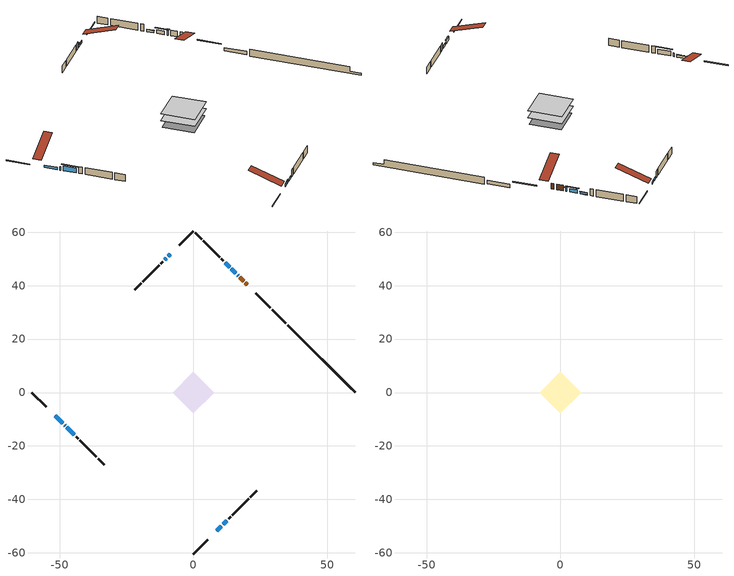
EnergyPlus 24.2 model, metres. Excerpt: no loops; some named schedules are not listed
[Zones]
conditioned space
 floor adiabatic (Floor2 construction): -1.72,0 0,1.72 1.72,0 0,-1.72 z1.07
 floor adiabatic (AdiabaticFloorConstruction): -7.7,0 0,7.7 7.7,0 0,-7.7 z1.07
 floor foundation (Slab1 construction): -7.31,0 0,7.31 7.31,0 0,-7.31 z-1.37
 floor foundation (Slab2 construction): -1.72,0 0,1.72 1.72,0 0,-1.72 z-1.04
 wall outside (RimJoist1 construction): 0,-60.47 5.41,-55.05 / -60.47,0 -55.05,-5.41 / 0,60.47 -5.41,55.05 / 28.76,31.7 23.35,37.12 z1.07:1.37
 wall outside (AdiabaticWallConstruction 1): 20.06,40.41 19.43,41.04 / 18.77,41.7 17.32,43.14 z1.07:3.1
 wall outside (AdiabaticWallConstruction): 16.67,43.8 16.52,43.94 z1.07:2.6; 15.87,44.6 14.14,46.33 / -48.23,-12.24 -48.1,-12.37 z1.07:2.29; -51.76,-8.7 -48.89,-11.58 / -8.7,51.76 -9.5,50.97 / 13.49,46.98 11.83,48.63 / 11.09,-49.38 12.45,-48.01 z1.07:1.83; -47.44,-13.03 -44.56,-15.9 z1.07:2.75; 8.7,-51.76 10.43,-50.04 z1.07:2.19; -10.15,50.31 -10.76,49.7 z1.07:1.93
 wall outside (Wall1 construction): 13.11,-47.36 13.86,-46.6 / -43.91,-16.56 -43.15,-17.31 / -11.42,49.05 -12.17,48.29 / 11.18,49.29 10.42,50.04 z1.07:3.51
 wall outside (Wall2 construction): 14.52,-45.95 20.62,-39.85 / -42.5,-17.97 -36.4,-24.07 / -12.83,47.64 -18.93,41.53 / 9.77,50.7 3.67,56.8 z1.07:3.51
 wall outside (Wall3 construction): 21.28,-39.19 23.63,-36.84 / -35.74,-24.73 -33.39,-27.08 / -19.59,40.88 -21.94,38.53 / 3.01,57.46 0.66,59.81 z1.07:3.51
 wall foundation (FoundationWall1 construction): 35.25,25.22,-1.37 35.25,25.22,1.07 57.95,2.52,1.07 57.95,2.52,-0.54 60.47,0,-0.54 60.47,0,-1.37
 wall foundation (FoundationWall2 construction): 34.59,25.87 29.42,31.05 z-1.04:0.15
 window (WindowConstruction 5): 16.67,43.8 16.52,43.94 z1.07:2.59
 window (WindowConstruction 4): 15.87,44.6 14.14,46.32 z1.07:2.29
 window (WindowConstruction 7): -51.76,-8.71 -48.89,-11.58 z1.07:1.83
 window (WindowConstruction 8): -8.71,51.76 -9.5,50.97 z1.07:1.83
 window (WindowConstruction 9): 13.49,46.98 11.84,48.63 z1.07:1.83
 window (WindowConstruction 6): -48.23,-12.24 -48.1,-12.37 z1.07:2.29
 window (WindowConstruction): -47.44,-13.03 -44.56,-15.9 z1.07:2.75
 window (WindowConstruction 1): 8.71,-51.76 10.43,-50.04 z1.07:2.19
 window (WindowConstruction 2): 11.09,-49.38 12.45,-48.02 z1.07:1.83
 window (WindowConstruction 3): -10.15,50.31 -10.76,49.7 z1.07:1.93
 door (Door): 20.06,40.41 19.43,41.04 z1.07:3.1
 door (Door 1): 18.77,41.7 17.32,43.14 z1.07:3.1
 ceiling adiabatic (AdiabaticFloorConstruction): 0,-7.7 7.7,0 0,7.7 -7.7,0 z1.07
attic - vented
 floor to conditioned space (Floor1 construction Reversed): -7.7,0 0,7.7 7.7,0 0,-7.7 z3.51
 roof outside (Roof1 construction): 8.05,-52.42,3.51 0.55,-44.92,7.04 -1.43,-46.89,7.04 6.07,-54.4,3.51; -52.42,-8.05,3.51 -44.92,-0.55,7.04 -46.89,1.43,7.04 -54.4,-6.07,3.51; -8.05,52.42,3.51 -0.55,44.92,7.04 1.43,46.89,7.04 -6.07,54.4,3.51; 20.72,39.75,3.51 13.21,32.25,7.04 15.19,30.27,7.04 22.69,37.77,3.51
shading: 16.31,44.15 16.88,43.59 17.31,44.02 16.74,44.59 z2.89; 13.71,46.76 16.3,44.17 16.51,44.38 13.92,46.97 z2.9; -48.84,-11.62 -51.8,-8.66 -51.89,-8.75 -48.93,-11.71 z1.89; -9.54,50.93 -8.66,51.8 -8.75,51.89 -9.62,51.01 z1.89; 11.79,48.67 13.53,46.94 13.61,47.02 11.88,48.76 z1.89; -44.13,-16.33 -47.87,-12.6 -48.08,-12.81 -44.34,-16.55 z3.36; 10.47,-49.99 8.66,-51.8 8.87,-52.02 10.68,-50.21 z2.25; 12.5,-47.97 11.04,-49.42 11.13,-49.51 12.58,-48.06 z1.89; -10.83,49.64 -10.09,50.38 -10.3,50.59 -11.04,49.85 z2.02
[Building]
Building 1: Terrain=Suburbs
[Site:Location]
Sault Ste Marie AP_ON: Latitude {deg}=46.49; Longitude {deg}=-84.51; Time Zone {hr}=-5; Elevation {m}=192; Keep Site Location Information=Yes
[Site:GroundTemperature:Shallow]
0.840846, -1.16074, -1.32103, -0.371179, 3.44196, 7.23733, 10.5277, 12.6121, 12.7892, 11.0939, 7.8874, 4.20846
[Site:WaterMainsTemperature]
Calculation Method=Schedule; Temperature Schedule=mains temperature schedule
[Material] Roughness=Rough; Thermal Absorptance=0.9
Name | Thickness {m} | Conductivity {W/m-K} | Density {kg/m3} | Specific Heat {J/kg-K} | Solar Absorptance | Visible Absorptance
asphalt or fiberglass shingles | 0.00635 | 0.162714 | 1121.4 | 1465.45 | 0.95 | 0.95
ceiling loosefill ins | 0.169333 | 0.0480833 | 16.02 | 1046.75 | 0.7 | 0.7
ceiling stud and cavity | 0.1397 | 0.167025 | 65.682 | 1177.47 | 0.7 | 0.7
concrete 4.0 in. | 0.1016 | 1.803125 | 2242.8 | 837.4 | 0.7 | 0.7
concrete 8.0 in. | 0.2032 | 1.803125 | 2242.8 | 837.4 | 0.7 | 0.7
door material | 0.04445 | 0.053851 | 512.64 | 1214.23 | 0.7 | 0.7
exterior vertical ins | 0.0442575 | 0.029427 | 32.04 | 1214.23 | 0.7 | 0.7
exterior vertical ins 1 | 0.00108814 | 0.029427 | 32.04 | 1214.23 | 0.7 | 0.7
floor covering | 0.0127 | 9.015625 | 54.468 | 1339.84 | 0.6 | 0.6
floor covering 1 | 0.0127 | 0.0433444 | 54.468 | 1339.84 | 0.6 | 0.6
floor rigid ins; wall rigid ins | 0.512978 | 0.029427 | 32.04 | 1214.23 | 0.7 | 0.7
floor stud and cavity | 0.0889 | 1.4343 | 50.32683 | 1063.81 | 0.7 | 0.7
floor stud and cavity 1 | 0.1397 | 1.75129 | 37.0049 | 1207.88 | 0.7 | 0.7
furniture material conditioned space 1 | 0.1524 | 0.115458 | 640.8 | 1214.23 | 0.6 | 0.6
gypsum board | 0.0127 | 0.160291 | 801 | 837.4 | 0.6 | 0.6
gypsum board 1 | 0.0127 | 0.160291 | 801 | 837.4 | 0.7 | 0.7
osb sheathing 0.5 in. | 0.0127 | 0.115458 | 512.64 | 1214.23 | 0.7 | 0.7
osb sheathing 0.75 in. | 0.01905 | 0.115458 | 512.64 | 1214.23 | 0.7 | 0.7
osb sheathing 2.0 in. | 0.0508 | 0.115458 | 512.64 | 1214.23 | 0.7 | 0.7
rim joist rigid ins | 0.051816 | 0.029427 | 32.04 | 1214.23 | 0.7 | 0.7
rim joist stud and cavity | 0.0508 | 0.256263 | 125.044 | 1163.47 | 0.6 | 0.6
wall stud and cavity | 0.1397 | 0.104807 | 139.0536 | 1170.24 | 0.7 | 0.7
wall stud and cavity 1 | 0.1397 | 0.0809575 | 139.0536 | 1170.24 | 0.7 | 0.7
wall stud and cavity 2 | 0.1397 | 0.0885345 | 139.0536 | 1170.24 | 0.7 | 0.7
wall stud and cavity 3 | 0.0889 | 0.380278 | 52.3479 | 1209.89 | 0.7 | 0.7
wall stud and cavity 4 | 0.0889 | 0.391764 | 83.0341 | 1211.67 | 0.7 | 0.7
wood siding | 0.0254 | 0.102417 | 544.68 | 1172.36 | 0.84 | 0.84
wood siding 1; wood siding 2; wood siding 3 | 0.0254 | 0.102417 | 544.68 | 1172.36 | 0.7 | 0.7
[WindowMaterial:SimpleGlazingSystem]
Name | U-Factor {W/m2-K} | Solar Heat Gain Coefficient
WindowMaterial | 2.13095 | 0.61
WindowMaterial 1 | 3.09792 | 0.56
WindowMaterial 2 | 3.117222 | 0.5
WindowMaterial 3 | 3.12404 | 0.49
WindowMaterial 4 | 2.597685 | 0.53
WindowMaterial 5 | 3.41645 | 0.45
WindowMaterial 6 | 3.4068 | 0.44
WindowMaterial 7 | 2.35126 | 0.53
WindowMaterial 8 | 3.10927 | 0.51
WindowMaterial 9 | 3.10643 | 0.52
[Construction]
AdiabaticFloorConstruction: floor stud and cavity 1, floor rigid ins, osb sheathing 0.75 in., floor covering 1
AdiabaticWallConstruction: wood siding 2, wall rigid ins, wall stud and cavity 3, gypsum board
AdiabaticWallConstruction 1: wood siding 3, wall rigid ins, wall stud and cavity 3, gypsum board
Door; Door 1: door material
Floor1 construction Reversed: gypsum board, ceiling stud and cavity, ceiling loosefill ins
Floor2 construction: floor stud and cavity, floor covering
FoundationWall1 construction: concrete 8.0 in., gypsum board 1
FoundationWall2 construction: concrete 8.0 in.
furniture construction conditioned space 1: furniture material conditioned space 1
PartitionWallConstruction: gypsum board, wall stud and cavity 4, gypsum board
RimJoist1 construction: wood siding 1, rim joist rigid ins, osb sheathing 2.0 in., rim joist stud and cavity
Roof1 construction: asphalt or fiberglass shingles
Slab1 construction; Slab2 construction: concrete 4.0 in.
Wall1 construction: wood siding, osb sheathing 0.5 in., wall stud and cavity, gypsum board
Wall2 construction: wood siding, osb sheathing 0.5 in., wall stud and cavity 1, gypsum board
Wall3 construction: wood siding, osb sheathing 0.5 in., wall stud and cavity 2, gypsum board
WindowConstruction: WindowMaterial
WindowConstruction 1: WindowMaterial 1
WindowConstruction 2: WindowMaterial 2
WindowConstruction 3: WindowMaterial 3
WindowConstruction 4: WindowMaterial 4
WindowConstruction 5: WindowMaterial 5
WindowConstruction 6: WindowMaterial 6
WindowConstruction 7: WindowMaterial 7
WindowConstruction 8: WindowMaterial 8
WindowConstruction 9: WindowMaterial 9
[Zone] Multiplier=1; Part of Total Floor Area=Yes
Name | Volume {m3}
attic - vented | 68.1076
conditioned space | 585.8
[Space]
Name | Zone | Volume {m3}
attic - vented 1 | attic - vented | 68.1076
conditioned space 1 | conditioned space | 585.8
[ZoneInfiltration:EffectiveLeakageArea]
infil attic - vented 1: Zone or Space=attic - vented 1; Schedule=Always On Discrete; Effective Air Leakage Area {cm2}=4667.8; Stack Coefficient=0.000245911; Wind Coefficient=1.05952e-05
[ZoneMixing]
whole house fan mix: Zone or Space=attic - vented; Schedule=Always On Continuous; Design Flow Rate Calculation Method=Flow/Zone; Design Flow Rate {m3/s}=0; Source Zone or Space=conditioned space
[SurfaceProperty:ExposedFoundationPerimeter] Exposed Perimeter Calculation Method=TotalExposedPerimeter
Name | Total Exposed Perimeter {m}
Slab1 | 35.662
Slab2 | 7.31499
[InternalMass] Zone or ZoneList=conditioned space; Space or SpaceList=conditioned space 1
Name | Construction | Surface Area {m2}
furniture mass conditioned space 1 | furniture construction conditioned space 1 | 94.9319
partition wall mass | PartitionWallConstruction | 231.381
[Lights]
interior lighting: Zone or ZoneList or Space or SpaceList=conditioned space 1; Schedule=interior lighting schedule; Design Level Calculation Method=LightingLevel; Lighting Level {W}=343.2; Return Air Fraction=0; Fraction Radiant=0.6; Fraction Visible=0.2; Fraction Replaceable=1
[People]
occupants: Zone or ZoneList or Space or SpaceList=conditioned space 1; Number of People Schedule=occupants schedule; Number of People Calculation Method=People; Number of People=3; Fraction Radiant=0.314171; Sensible Heat Fraction=0.56303; Activity Level Schedule=occupants activity schedule; Carbon Dioxide Generation Rate {m3/s-W}=0; Enable ASHRAE 55 Comfort Warnings=No; Mean Radiant Temperature Calculation Type=EnclosureAveraged
[ElectricEquipment] Zone or ZoneList or Space or SpaceList=conditioned space 1; Design Level Calculation Method=EquipmentLevel
Name | Schedule | Design Level {W} | Fraction Latent | Fraction Radiant | Fraction Lost
clothes dryer | clothes dryer schedule | 140.772 | 0.015 | 0.081 | 0.85
clothes washer | clothes washer schedule | 32.1985 | 0.03 | 0.162 | 0.7
cooking range | cooking range schedule | 215.147 | 0.08 | 0.432 | 0.2
dishwasher | dishwasher schedule | 66.8632 | 0.3 | 0.18 | 0.4
fridge | fridge schedule | 72.9452 | 0 | 0.6 | 0
mech vent bath fan 0 | mech vent bath fan 0 schedule | 50.2 | 0 | 0 | 1
mech vent bath fan 1 | mech vent bath fan 1 schedule | 50.2 | 0 | 0 | 1
mech vent house fan | mech vent house fan schedule | 0 | 0 | 0 | 1
mech vent house fan cfis | mech vent house fan cfis schedule | 0 | 0 | 0 | 0
misc plug loads | misc plug loads schedule | 494.7 | 0.045 | 0.513 | 0.1
whole house fan | Always On Discrete | 0 | 0 | 0 | 1
[OtherEquipment] Zone or ZoneList or Space or SpaceList=conditioned space 1; Design Level Calculation Method=EquipmentLevel
Name | Fuel Type | Schedule | Design Level {W} | Fraction Latent | Fraction Radiant | Fraction Lost
clothes dryer 1 | Electricity | clothes dryer schedule | 0 | 0.015 | 0.081 | 0.85
cooking range 1 | Electricity | cooking range schedule | 0 | 0.08 | 0.432 | 0.2
general water use latent | None | general water use schedule | 62.594 | 1 | 0 | 0
general water use sensible | None | general water use schedule | -61.6891 | 0 | 0.6 | 0
mech vent house fan latent load | None | Always On Discrete | 0 | 1 | 0 | 0
mech vent house fan sensible load | None | Always On Discrete | 0 | 0 | 0 | 0
water heater energy adjustment1 | Electricity | Always On Discrete | 0.01 | 0 | 0 | 1
[ZoneInfiltration:DesignFlowRate] Zone or ZoneList or Space or SpaceList=conditioned space 1; Schedule=Always On Discrete; Design Flow Rate Calculation Method=Flow/Zone; Design Flow Rate {m3/s}=0
infil flow; natural vent flow; whole house fan flow
[Foundation:Kiva] Initial Indoor Air Temperature {C}=21.1111; Wall Depth Below Slab {m}=0.2032; Custom Block Z Position 1 {m}=0
Name | Wall Height Above Grade {m} | Custom Block Material Name 1 | Custom Block Depth 1 {m} | Custom Block X Position 1 {m}
Foundation Kiva 1 | 1.06997 | exterior vertical ins | 2.43998 | 0.2159
Foundation Kiva 2 | 0.149992 | exterior vertical ins 1 | 1.19 | 0.2032
[Foundation:Kiva:Settings]
Soil Conductivity {W/m-K}=0.849921; Soil Density {kg/m3}=1842.3; Soil Specific Heat {J/kg-K}=418.7; Ground Solar Absorptivity=0.9; Ground Thermal Absorptivity=0.9; Ground Surface Roughness {m}=0.03; Far-Field Width {m}=40; Deep-Ground Boundary Condition=ZeroFlux; Deep-Ground Depth {m}=40; Minimum Cell Dimension {m}=0.2; Maximum Cell Growth Coefficient=3; Simulation Timestep=Timestep
[Exterior:Lights]
exterior lighting: Schedule=exterior lighting schedule; Design Level {W}=75.6
[Schedule:Constant]
Name | Hourly Value
Always On Continuous; mech vent house fan schedule; mech vent house fan cfis schedule; Always On Discrete | 1
occupants activity schedule | 117.228
fridge schedule | 0
[Schedule:Week:Daily]
interior lighting schedule Week Rule - Jan1-Jan27: interior lighting schedule day, interior lighting schedule day, interior lighting schedule day, interior lighting schedule day, interior lighting schedule day, interior lighting schedule day, interior lighting schedule day, interior lighting schedule default day, interior lighting schedule default day, interior lighting schedule default day, interior lighting schedule default day, interior lighting schedule default day
interior lighting schedule Week Rule - Jan28-Feb3: interior lighting schedule day, interior lighting schedule day, interior lighting schedule day, interior lighting schedule day, interior lighting schedule day 1, interior lighting schedule day 1, interior lighting schedule day 1, interior lighting schedule default day, interior lighting schedule default day, interior lighting schedule default day, interior lighting schedule default day, interior lighting schedule default day
interior lighting schedule Week Rule - Feb4-Feb24: interior lighting schedule day 1, interior lighting schedule day 1, interior lighting schedule day 1, interior lighting schedule day 1, interior lighting schedule day 1, interior lighting schedule day 1, interior lighting schedule day 1, interior lighting schedule default day, interior lighting schedule default day, interior lighting schedule default day, interior lighting schedule default day, interior lighting schedule default day
interior lighting schedule Week Rule - Feb25-Mar3: interior lighting schedule day 1, interior lighting schedule day 1, interior lighting schedule day 1, interior lighting schedule day 1, interior lighting schedule day 2, interior lighting schedule day 2, interior lighting schedule day 2, interior lighting schedule default day, interior lighting schedule default day, interior lighting schedule default day, interior lighting schedule default day, interior lighting schedule default day
interior lighting schedule Week Rule - Mar4-Mar31: interior lighting schedule day 2, interior lighting schedule day 2, interior lighting schedule day 2, interior lighting schedule day 2, interior lighting schedule day 2, interior lighting schedule day 2, interior lighting schedule day 2, interior lighting schedule default day, interior lighting schedule default day, interior lighting schedule default day, interior lighting schedule default day, interior lighting schedule default day
interior lighting schedule Week Rule - Apr1-Apr28: interior lighting schedule day 3, interior lighting schedule day 3, interior lighting schedule day 3, interior lighting schedule day 3, interior lighting schedule day 3, interior lighting schedule day 3, interior lighting schedule day 3, interior lighting schedule default day, interior lighting schedule default day, interior lighting schedule default day, interior lighting schedule default day, interior lighting schedule default day
interior lighting schedule Week Rule - Apr29-May5: interior lighting schedule day 3, interior lighting schedule day 3, interior lighting schedule day 4, interior lighting schedule day 4, interior lighting schedule day 4, interior lighting schedule day 4, interior lighting schedule day 4, interior lighting schedule default day, interior lighting schedule default day, interior lighting schedule default day, interior lighting schedule default day, interior lighting schedule default day
interior lighting schedule Week Rule - May6-May26: interior lighting schedule day 4, interior lighting schedule day 4, interior lighting schedule day 4, interior lighting schedule day 4, interior lighting schedule day 4, interior lighting schedule day 4, interior lighting schedule day 4, interior lighting schedule default day, interior lighting schedule default day, interior lighting schedule default day, interior lighting schedule default day, interior lighting schedule default day
interior lighting schedule Week Rule - May27-Jun2: interior lighting schedule day 4, interior lighting schedule day 4, interior lighting schedule day 4, interior lighting schedule day 4, interior lighting schedule day 4, interior lighting schedule day 5, interior lighting schedule day 5, interior lighting schedule default day, interior lighting schedule default day, interior lighting schedule default day, interior lighting schedule default day, interior lighting schedule default day
interior lighting schedule Week Rule - Jun3-Jun30: interior lighting schedule day 5, interior lighting schedule day 5, interior lighting schedule day 5, interior lighting schedule day 5, interior lighting schedule day 5, interior lighting schedule day 5, interior lighting schedule day 5, interior lighting schedule default day, interior lighting schedule default day, interior lighting schedule default day, interior lighting schedule default day, interior lighting schedule default day
interior lighting schedule Week Rule - Jul1-Jul28: interior lighting schedule day 6, interior lighting schedule day 6, interior lighting schedule day 6, interior lighting schedule day 6, interior lighting schedule day 6, interior lighting schedule day 6, interior lighting schedule day 6, interior lighting schedule default day, interior lighting schedule default day, interior lighting schedule default day, interior lighting schedule default day, interior lighting schedule default day
interior lighting schedule Week Rule - Jul29-Aug4: interior lighting schedule day 6, interior lighting schedule day 6, interior lighting schedule day 6, interior lighting schedule day 7, interior lighting schedule day 7, interior lighting schedule day 7, interior lighting schedule day 7, interior lighting schedule default day, interior lighting schedule default day, interior lighting schedule default day, interior lighting schedule default day, interior lighting schedule default day
interior lighting schedule Week Rule - Aug5-Aug25: interior lighting schedule day 7, interior lighting schedule day 7, interior lighting schedule day 7, interior lighting schedule day 7, interior lighting schedule day 7, interior lighting schedule day 7, interior lighting schedule day 7, interior lighting schedule default day, interior lighting schedule default day, interior lighting schedule default day, interior lighting schedule default day, interior lighting schedule default day
interior lighting schedule Week Rule - Aug26-Sep1: interior lighting schedule day 7, interior lighting schedule day 7, interior lighting schedule day 7, interior lighting schedule day 7, interior lighting schedule day 7, interior lighting schedule day 7, interior lighting schedule day 8, interior lighting schedule default day, interior lighting schedule default day, interior lighting schedule default day, interior lighting schedule default day, interior lighting schedule default day
interior lighting schedule Week Rule - Sep2-Sep29: interior lighting schedule day 8, interior lighting schedule day 8, interior lighting schedule day 8, interior lighting schedule day 8, interior lighting schedule day 8, interior lighting schedule day 8, interior lighting schedule day 8, interior lighting schedule default day, interior lighting schedule default day, interior lighting schedule default day, interior lighting schedule default day, interior lighting schedule default day
interior lighting schedule Week Rule - Sep30-Oct6: interior lighting schedule day 8, interior lighting schedule day 9, interior lighting schedule day 9, interior lighting schedule day 9, interior lighting schedule day 9, interior lighting schedule day 9, interior lighting schedule day 9, interior lighting schedule default day, interior lighting schedule default day, interior lighting schedule default day, interior lighting schedule default day, interior lighting schedule default day
interior lighting schedule Week Rule - Oct7-Oct27: interior lighting schedule day 9, interior lighting schedule day 9, interior lighting schedule day 9, interior lighting schedule day 9, interior lighting schedule day 9, interior lighting schedule day 9, interior lighting schedule day 9, interior lighting schedule default day, interior lighting schedule default day, interior lighting schedule default day, interior lighting schedule default day, interior lighting schedule default day
interior lighting schedule Week Rule - Oct28-Nov3: interior lighting schedule day 9, interior lighting schedule day 9, interior lighting schedule day 9, interior lighting schedule day 9, interior lighting schedule day 10, interior lighting schedule day 10, interior lighting schedule day 10, interior lighting schedule default day, interior lighting schedule default day, interior lighting schedule default day, interior lighting schedule default day, interior lighting schedule default day
interior lighting schedule Week Rule - Nov4-Nov24: interior lighting schedule day 10, interior lighting schedule day 10, interior lighting schedule day 10, interior lighting schedule day 10, interior lighting schedule day 10, interior lighting schedule day 10, interior lighting schedule day 10, interior lighting schedule default day, interior lighting schedule default day, interior lighting schedule default day, interior lighting schedule default day, interior lighting schedule default day
interior lighting schedule Week Rule - Nov25-Dec1: interior lighting schedule day 10, interior lighting schedule day 10, interior lighting schedule day 10, interior lighting schedule day 10, interior lighting schedule day 10, interior lighting schedule day 10, interior lighting schedule day 11, interior lighting schedule default day, interior lighting schedule default day, interior lighting schedule default day, interior lighting schedule default day, interior lighting schedule default day
interior lighting schedule Week Rule - Dec2-Dec31: interior lighting schedule day 11, interior lighting schedule day 11, interior lighting schedule day 11, interior lighting schedule day 11, interior lighting schedule day 11, interior lighting schedule day 11, interior lighting schedule day 11, interior lighting schedule default day, interior lighting schedule default day, interior lighting schedule default day, interior lighting schedule default day, interior lighting schedule default day
occupants schedule Week Rule - Jan1-Dec31: occupants schedule day, occupants schedule day, occupants schedule day, occupants schedule day, occupants schedule day, occupants schedule day, occupants schedule day, occupants schedule default day, occupants schedule default day, occupants schedule default day, occupants schedule default day, occupants schedule default day
clothes dryer schedule Week Rule - Jan1-Dec31: clothes dryer schedule day, clothes dryer schedule day, clothes dryer schedule day, clothes dryer schedule day, clothes dryer schedule day, clothes dryer schedule day, clothes dryer schedule day, clothes dryer schedule default day, clothes dryer schedule default day, clothes dryer schedule default day, clothes dryer schedule default day, clothes dryer schedule default day
clothes washer schedule Week Rule - Jan1-Dec31: clothes washer schedule day, clothes washer schedule day, clothes washer schedule day, clothes washer schedule day, clothes washer schedule day, clothes washer schedule day, clothes washer schedule day, clothes washer schedule default day, clothes washer schedule default day, clothes washer schedule default day, clothes washer schedule default day, clothes washer schedule default day
cooking range schedule Week Rule - Jan1-Dec31: cooking range schedule day, cooking range schedule day, cooking range schedule day, cooking range schedule day, cooking range schedule day, cooking range schedule day, cooking range schedule day, cooking range schedule default day, cooking range schedule default day, cooking range schedule default day, cooking range schedule default day, cooking range schedule default day
dishwasher schedule Week Rule - Jan1-Dec31: dishwasher schedule day, dishwasher schedule day, dishwasher schedule day, dishwasher schedule day, dishwasher schedule day, dishwasher schedule day, dishwasher schedule day, dishwasher schedule default day, dishwasher schedule default day, dishwasher schedule default day, dishwasher schedule default day, dishwasher schedule default day
mech vent bath fan 0 schedule Week Rule - Jan1-Dec31: mech vent bath fan 0 schedule day, mech vent bath fan 0 schedule day, mech vent bath fan 0 schedule day, mech vent bath fan 0 schedule day, mech vent bath fan 0 schedule day, mech vent bath fan 0 schedule day, mech vent bath fan 0 schedule day, mech vent bath fan 0 schedule default day, mech vent bath fan 0 schedule default day, mech vent bath fan 0 schedule default day, mech vent bath fan 0 schedule default day, mech vent bath fan 0 schedule default day
mech vent bath fan 1 schedule Week Rule - Jan1-Dec31: mech vent bath fan 1 schedule day, mech vent bath fan 1 schedule day, mech vent bath fan 1 schedule day, mech vent bath fan 1 schedule day, mech vent bath fan 1 schedule day, mech vent bath fan 1 schedule day, mech vent bath fan 1 schedule day, mech vent bath fan 1 schedule default day, mech vent bath fan 1 schedule default day, mech vent bath fan 1 schedule default day, mech vent bath fan 1 schedule default day, mech vent bath fan 1 schedule default day
misc plug loads schedule Week Rule - Jan1-Dec31: misc plug loads schedule day, misc plug loads schedule day, misc plug loads schedule day, misc plug loads schedule day, misc plug loads schedule day, misc plug loads schedule day, misc plug loads schedule day, misc plug loads schedule default day, misc plug loads schedule default day, misc plug loads schedule default day, misc plug loads schedule default day, misc plug loads schedule default day
general water use schedule Week Rule - Jan1-Dec31: general water use schedule day, general water use schedule day, general water use schedule day, general water use schedule day, general water use schedule day, general water use schedule day, general water use schedule day, general water use schedule default day, general water use schedule default day, general water use schedule default day, general water use schedule default day, general water use schedule default day
exterior lighting schedule Week Rule - Jan1-Jan27: exterior lighting schedule day, exterior lighting schedule day, exterior lighting schedule day, exterior lighting schedule day, exterior lighting schedule day, exterior lighting schedule day, exterior lighting schedule day, exterior lighting schedule default day, exterior lighting schedule default day, exterior lighting schedule default day, exterior lighting schedule default day, exterior lighting schedule default day
exterior lighting schedule Week Rule - Jan28-Feb3: exterior lighting schedule day, exterior lighting schedule day, exterior lighting schedule day, exterior lighting schedule day, exterior lighting schedule day 1, exterior lighting schedule day 1, exterior lighting schedule day 1, exterior lighting schedule default day, exterior lighting schedule default day, exterior lighting schedule default day, exterior lighting schedule default day, exterior lighting schedule default day
exterior lighting schedule Week Rule - Feb4-Feb24: exterior lighting schedule day 1, exterior lighting schedule day 1, exterior lighting schedule day 1, exterior lighting schedule day 1, exterior lighting schedule day 1, exterior lighting schedule day 1, exterior lighting schedule day 1, exterior lighting schedule default day, exterior lighting schedule default day, exterior lighting schedule default day, exterior lighting schedule default day, exterior lighting schedule default day
exterior lighting schedule Week Rule - Feb25-Mar3: exterior lighting schedule day 1, exterior lighting schedule day 1, exterior lighting schedule day 1, exterior lighting schedule day 1, exterior lighting schedule day 2, exterior lighting schedule day 2, exterior lighting schedule day 2, exterior lighting schedule default day, exterior lighting schedule default day, exterior lighting schedule default day, exterior lighting schedule default day, exterior lighting schedule default day
exterior lighting schedule Week Rule - Mar4-Mar31: exterior lighting schedule day 2, exterior lighting schedule day 2, exterior lighting schedule day 2, exterior lighting schedule day 2, exterior lighting schedule day 2, exterior lighting schedule day 2, exterior lighting schedule day 2, exterior lighting schedule default day, exterior lighting schedule default day, exterior lighting schedule default day, exterior lighting schedule default day, exterior lighting schedule default day
exterior lighting schedule Week Rule - Apr1-Apr28: exterior lighting schedule day 3, exterior lighting schedule day 3, exterior lighting schedule day 3, exterior lighting schedule day 3, exterior lighting schedule day 3, exterior lighting schedule day 3, exterior lighting schedule day 3, exterior lighting schedule default day, exterior lighting schedule default day, exterior lighting schedule default day, exterior lighting schedule default day, exterior lighting schedule default day
exterior lighting schedule Week Rule - Apr29-May5: exterior lighting schedule day 3, exterior lighting schedule day 3, exterior lighting schedule day 4, exterior lighting schedule day 4, exterior lighting schedule day 4, exterior lighting schedule day 4, exterior lighting schedule day 4, exterior lighting schedule default day, exterior lighting schedule default day, exterior lighting schedule default day, exterior lighting schedule default day, exterior lighting schedule default day
exterior lighting schedule Week Rule - May6-May26: exterior lighting schedule day 4, exterior lighting schedule day 4, exterior lighting schedule day 4, exterior lighting schedule day 4, exterior lighting schedule day 4, exterior lighting schedule day 4, exterior lighting schedule day 4, exterior lighting schedule default day, exterior lighting schedule default day, exterior lighting schedule default day, exterior lighting schedule default day, exterior lighting schedule default day
exterior lighting schedule Week Rule - May27-Jun2: exterior lighting schedule day 4, exterior lighting schedule day 4, exterior lighting schedule day 4, exterior lighting schedule day 4, exterior lighting schedule day 4, exterior lighting schedule day 5, exterior lighting schedule day 5, exterior lighting schedule default day, exterior lighting schedule default day, exterior lighting schedule default day, exterior lighting schedule default day, exterior lighting schedule default day
exterior lighting schedule Week Rule - Jun3-Jun30: exterior lighting schedule day 5, exterior lighting schedule day 5, exterior lighting schedule day 5, exterior lighting schedule day 5, exterior lighting schedule day 5, exterior lighting schedule day 5, exterior lighting schedule day 5, exterior lighting schedule default day, exterior lighting schedule default day, exterior lighting schedule default day, exterior lighting schedule default day, exterior lighting schedule default day
exterior lighting schedule Week Rule - Jul1-Jul28: exterior lighting schedule day 6, exterior lighting schedule day 6, exterior lighting schedule day 6, exterior lighting schedule day 6, exterior lighting schedule day 6, exterior lighting schedule day 6, exterior lighting schedule day 6, exterior lighting schedule default day, exterior lighting schedule default day, exterior lighting schedule default day, exterior lighting schedule default day, exterior lighting schedule default day
exterior lighting schedule Week Rule - Jul29-Aug4: exterior lighting schedule day 6, exterior lighting schedule day 6, exterior lighting schedule day 6, exterior lighting schedule day 7, exterior lighting schedule day 7, exterior lighting schedule day 7, exterior lighting schedule day 7, exterior lighting schedule default day, exterior lighting schedule default day, exterior lighting schedule default day, exterior lighting schedule default day, exterior lighting schedule default day
exterior lighting schedule Week Rule - Aug5-Aug25: exterior lighting schedule day 7, exterior lighting schedule day 7, exterior lighting schedule day 7, exterior lighting schedule day 7, exterior lighting schedule day 7, exterior lighting schedule day 7, exterior lighting schedule day 7, exterior lighting schedule default day, exterior lighting schedule default day, exterior lighting schedule default day, exterior lighting schedule default day, exterior lighting schedule default day
exterior lighting schedule Week Rule - Aug26-Sep1: exterior lighting schedule day 7, exterior lighting schedule day 7, exterior lighting schedule day 7, exterior lighting schedule day 7, exterior lighting schedule day 7, exterior lighting schedule day 7, exterior lighting schedule day 8, exterior lighting schedule default day, exterior lighting schedule default day, exterior lighting schedule default day, exterior lighting schedule default day, exterior lighting schedule default day
exterior lighting schedule Week Rule - Sep2-Sep29: exterior lighting schedule day 8, exterior lighting schedule day 8, exterior lighting schedule day 8, exterior lighting schedule day 8, exterior lighting schedule day 8, exterior lighting schedule day 8, exterior lighting schedule day 8, exterior lighting schedule default day, exterior lighting schedule default day, exterior lighting schedule default day, exterior lighting schedule default day, exterior lighting schedule default day
exterior lighting schedule Week Rule - Sep30-Oct6: exterior lighting schedule day 8, exterior lighting schedule day 9, exterior lighting schedule day 9, exterior lighting schedule day 9, exterior lighting schedule day 9, exterior lighting schedule day 9, exterior lighting schedule day 9, exterior lighting schedule default day, exterior lighting schedule default day, exterior lighting schedule default day, exterior lighting schedule default day, exterior lighting schedule default day
exterior lighting schedule Week Rule - Oct7-Oct27: exterior lighting schedule day 9, exterior lighting schedule day 9, exterior lighting schedule day 9, exterior lighting schedule day 9, exterior lighting schedule day 9, exterior lighting schedule day 9, exterior lighting schedule day 9, exterior lighting schedule default day, exterior lighting schedule default day, exterior lighting schedule default day, exterior lighting schedule default day, exterior lighting schedule default day
exterior lighting schedule Week Rule - Oct28-Nov3: exterior lighting schedule day 9, exterior lighting schedule day 9, exterior lighting schedule day 9, exterior lighting schedule day 9, exterior lighting schedule day 10, exterior lighting schedule day 10, exterior lighting schedule day 10, exterior lighting schedule default day, exterior lighting schedule default day, exterior lighting schedule default day, exterior lighting schedule default day, exterior lighting schedule default day
[Schedule:Year]
interior lighting schedule: interior lighting schedule Week Rule - Jan1-Jan27, 1, 1, 1, 27, interior lighting schedule Week Rule - Jan28-Feb3, 1, 28, 2, 3, interior lighting schedule Week Rule - Feb4-Feb24, 2, 4, 2, 24, interior lighting schedule Week Rule - Feb25-Mar3, 2, 25, 3, 3, interior lighting schedule Week Rule - Mar4-Mar31, 3, 4, 3, 31, interior lighting schedule Week Rule - Apr1-Apr28, 4, 1, 4, 28, interior lighting schedule Week Rule - Apr29-May5, 4, 29, 5, 5, interior lighting schedule Week Rule - May6-May26, 5, 6, 5, 26, interior lighting schedule Week Rule - May27-Jun2, 5, 27, 6, 2, interior lighting schedule Week Rule - Jun3-Jun30, 6, 3, 6, 30, interior lighting schedule Week Rule - Jul1-Jul28, 7, 1, 7, 28, interior lighting schedule Week Rule - Jul29-Aug4, 7, 29, 8, 4, interior lighting schedule Week Rule - Aug5-Aug25, 8, 5, 8, 25, interior lighting schedule Week Rule - Aug26-Sep1, 8, 26, 9, 1, interior lighting schedule Week Rule - Sep2-Sep29, 9, 2, 9, 29, interior lighting schedule Week Rule - Sep30-Oct6, 9, 30, 10, 6, interior lighting schedule Week Rule - Oct7-Oct27, 10, 7, 10, 27, interior lighting schedule Week Rule - Oct28-Nov3, 10, 28, 11, 3, interior lighting schedule Week Rule - Nov4-Nov24, 11, 4, 11, 24, interior lighting schedule Week Rule - Nov25-Dec1, 11, 25, 12, 1, interior lighting schedule Week Rule - Dec2-Dec31, 12, 2, 12, 31
occupants schedule: occupants schedule Week Rule - Jan1-Dec31, 1, 1, 12, 31
clothes dryer schedule: clothes dryer schedule Week Rule - Jan1-Dec31, 1, 1, 12, 31
clothes washer schedule: clothes washer schedule Week Rule - Jan1-Dec31, 1, 1, 12, 31
cooking range schedule: cooking range schedule Week Rule - Jan1-Dec31, 1, 1, 12, 31
dishwasher schedule: dishwasher schedule Week Rule - Jan1-Dec31, 1, 1, 12, 31
mech vent bath fan 0 schedule: mech vent bath fan 0 schedule Week Rule - Jan1-Dec31, 1, 1, 12, 31
mech vent bath fan 1 schedule: mech vent bath fan 1 schedule Week Rule - Jan1-Dec31, 1, 1, 12, 31
misc plug loads schedule: misc plug loads schedule Week Rule - Jan1-Dec31, 1, 1, 12, 31
general water use schedule: general water use schedule Week Rule - Jan1-Dec31, 1, 1, 12, 31
exterior lighting schedule: exterior lighting schedule Week Rule - Jan1-Jan27, 1, 1, 1, 27, exterior lighting schedule Week Rule - Jan28-Feb3, 1, 28, 2, 3, exterior lighting schedule Week Rule - Feb4-Feb24, 2, 4, 2, 24, exterior lighting schedule Week Rule - Feb25-Mar3, 2, 25, 3, 3, exterior lighting schedule Week Rule - Mar4-Mar31, 3, 4, 3, 31, exterior lighting schedule Week Rule - Apr1-Apr28, 4, 1, 4, 28, exterior lighting schedule Week Rule - Apr29-May5, 4, 29, 5, 5, exterior lighting schedule Week Rule - May6-May26, 5, 6, 5, 26, exterior lighting schedule Week Rule - May27-Jun2, 5, 27, 6, 2, exterior lighting schedule Week Rule - Jun3-Jun30, 6, 3, 6, 30, exterior lighting schedule Week Rule - Jul1-Jul28, 7, 1, 7, 28, exterior lighting schedule Week Rule - Jul29-Aug4, 7, 29, 8, 4, exterior lighting schedule Week Rule - Aug5-Aug25, 8, 5, 8, 25, exterior lighting schedule Week Rule - Aug26-Sep1, 8, 26, 9, 1, exterior lighting schedule Week Rule - Sep2-Sep29, 9, 2, 9, 29, exterior lighting schedule Week Rule - Sep30-Oct6, 9, 30, 10, 6, exterior lighting schedule Week Rule - Oct7-Oct27, 10, 7, 10, 27, exterior lighting schedule Week Rule - Oct28-Nov3, 10, 28, 11, 3, exterior lighting schedule Week Rule - Nov4-Nov24, 11, 4, 11, 24, exterior lighting schedule Week Rule - Nov25-Dec1, 11, 25, 12, 1, exterior lighting schedule Week Rule - Dec2-Dec31, 12, 2, 12, 31
[Schedule:Compact]
mains temperature schedule: Through: 01/01, For: AllDays, Until: 24:00, 5.72222, Through: 01/02, For: AllDays, Until: 24:00, 5.65667, Through: 01/03, For: AllDays, Until: 24:00, 5.59222, Through: 01/04, For: AllDays, Until: 24:00, 5.52889, Through: 01/05, For: AllDays, Until: 24:00, 5.46667, Through: 01/06, For: AllDays, Until: 24:00, 5.405, Through: 01/07, For: AllDays, Until: 24:00, 5.345, Through: 01/08, For: AllDays, Until: 24:00, 5.28556, Through: 01/09, For: AllDays, Until: 24:00, 5.22722, Through: 01/10, For: AllDays, Until: 24:00, 5.17, Through: 01/11, For: AllDays, Until: 24:00, 5.11389, Through: 01/12, For: AllDays, Until: 24:00, 5.05889, Through: 01/13, For: AllDays, Until: 24:00, 5.00556, Through: 01/14, For: AllDays, Until: 24:00, 4.95278, Through: 01/15, For: AllDays, Until: 24:00, 4.90111, Through: 01/16, For: AllDays, Until: 24:00, 4.85111, Through: 01/17, For: AllDays, Until: 24:00, 4.80167, Through: 01/18, For: AllDays, Until: 24:00, 4.75389, Through: 01/19, For: AllDays, Until: 24:00, 4.70722, Through: 01/20, For: AllDays, Until: 24:00, 4.66167, Through: 01/21, For: AllDays, Until: 24:00, 4.61778, Through: 01/22, For: AllDays, Until: 24:00, 4.575, Through: 01/23, For: AllDays, Until: 24:00, 4.53333, Through: 01/24, For: AllDays, Until: 24:00, 4.49278, Through: 01/25, For: AllDays, Until: 24:00, 4.45389, Through: 01/26, For: AllDays, Until: 24:00, 4.41611, Through: 01/27, For: AllDays, Until: 24:00, 4.38, Through: 01/28, For: AllDays, Until: 24:00, 4.345, Through: 01/29, For: AllDays, Until: 24:00, 4.31111, Through: 01/30, For: AllDays, Until: 24:00, 4.27889, Through: 01/31, For: AllDays, Until: 24:00, 4.24833, Through: 02/01, For: AllDays, Until: 24:00, 4.21833, Through: 02/02, For: AllDays, Until: 24:00, 4.19056, Through: 02/03, For: AllDays, Until: 24:00, 4.16333, Through: 02/04, For: AllDays, Until: 24:00, 4.13833, Through: 02/05, For: AllDays, Until: 24:00, 4.11444, Through: 02/06, For: AllDays, Until: 24:00, 4.09167, Through: 02/07, For: AllDays, Until: 24:00, 4.07056, Through: 02/08, For: AllDays, Until: 24:00, 4.05111, Through: 02/09, For: AllDays, Until: 24:00, 4.03278, Through: 02/10, For: AllDays, Until: 24:00, 4.01611, Through: 02/11, For: AllDays, Until: 24:00, 4.00056, Through: 02/12, For: AllDays, Until: 24:00, 3.98667, Through: 02/13, For: AllDays, Until: 24:00, 3.97444, Through: 02/14, For: AllDays, Until: 24:00, 3.96333, Through: 02/15, For: AllDays, Until: 24:00, 3.95389, Through: 02/16, For: AllDays, Until: 24:00, 3.94556, Through: 02/17, For: AllDays, Until: 24:00, 3.93889, Through: 02/18, For: AllDays, Until: 24:00, 3.93389, Through: 02/19, For: AllDays, Until: 24:00, 3.93056, Through: 02/20, For: AllDays, Until: 24:00, 3.92833, Through: 02/21, For: AllDays, Until: 24:00, 3.92722, Through: 02/22, For: AllDays, Until: 24:00, 3.92833, Through: 02/23, For: AllDays, Until: 24:00, 3.93056, Through: 02/24, For: AllDays, Until: 24:00, 3.93444, Through: 02/25, For: AllDays, Until: 24:00, 3.93944, Through: 02/26, For: AllDays, Until: 24:00, 3.94611, Through: 02/27, For: AllDays, Until: 24:00, 3.95444, Through: 02/28, For: AllDays, Until: 24:00, 3.96389, Through: 03/01, For: AllDays, Until: 24:00, 3.975, Through: 03/02, For: AllDays, Until: 24:00, 3.98722, Through: 03/03, For: AllDays, Until: 24:00, 4.00111, Through: 03/04, For: AllDays, Until: 24:00, 4.01667, Through: 03/05, For: AllDays, Until: 24:00, 4.03389, Through: 03/06, For: AllDays, Until: 24:00, 4.05167, Through: 03/07, For: AllDays, Until: 24:00, 4.07167, Through: 03/08, For: AllDays, Until: 24:00, 4.09278, Through: 03/09, For: AllDays, Until: 24:00, 4.11556, Through: 03/10, For: AllDays, Until: 24:00, 4.13944, Through: 03/11, For: AllDays, Until: 24:00, 4.165, Through: 03/12, For: AllDays, Until: 24:00, 4.19167, Through: 03/13, For: AllDays, Until: 24:00, 4.22, Through: 03/14, For: AllDays, Until: 24:00, 4.24944, Through: 03/15, For: AllDays, Until: 24:00, 4.28056, Through: 03/16, For: AllDays, Until: 24:00, 4.31278, Through: 03/17, For: AllDays, Until: 24:00, 4.34667, Through: 03/18, For: AllDays, Until: 24:00, 4.38167, Through: 03/19, For: AllDays, Until: 24:00, 4.41833, Through: 03/20, For: AllDays, Until: 24:00, 4.45611, Through: 03/21, For: AllDays, Until: 24:00, 4.495, Through: 03/22, For: AllDays, Until: 24:00, 4.53556, Through: 03/23, For: AllDays, Until: 24:00, 4.57722, Through: 03/24, For: AllDays, Until: 24:00, 4.62, Through: 03/25, For: AllDays, Until: 24:00, 4.66444, Through: 03/26, For: AllDays, Until: 24:00, 4.70944, Through: 03/27, For: AllDays, Until: 24:00, 4.75611, Through: 03/28, For: AllDays, Until: 24:00, 4.80444, Through: 03/29, For: AllDays, Until: 24:00, 4.85333, Through: 03/30, For: AllDays, Until: 24:00, 4.90389, Through: 03/31, For: AllDays, Until: 24:00, 4.95556, Through: 04/01, For: AllDays, Until: 24:00, 5.00778, Through: 04/02, For: AllDays, Until: 24:00, 5.06167, Through: 04/03, For: AllDays, Until: 24:00, 5.11667, Through: 04/04, For: AllDays, Until: 24:00, 5.17278, Through: 04/05, For: AllDays, Until: 24:00, 5.23, Through: 04/06, For: AllDays, Until: 24:00, 5.28833, Through: 04/07, For: AllDays, Until: 24:00, 5.34778, Through: 04/08, For: AllDays, Until: 24:00, 5.40833, Through: 04/09, For: AllDays, Until: 24:00, 5.47, Through: 04/10, For: AllDays, Until: 24:00, 5.53222, Through: 04/11, For: AllDays, Until: 24:00, 5.59556, Through: 04/12, For: AllDays, Until: 24:00, 5.66, Through: 04/13, For: AllDays, Until: 24:00, 5.72556, Through: 04/14, For: AllDays, Until: 24:00, 5.79222, Through: 04/15, For: AllDays, Until: 24:00, 5.85944, Through: 04/16, For: AllDays, Until: 24:00, 5.92722, Through: 04/17, For: AllDays, Until: 24:00, 5.99667, Through: 04/18, For: AllDays, Until: 24:00, 6.06667, Through: 04/19, For: AllDays, Until: 24:00, 6.13722, Through: 04/20, For: AllDays, Until: 24:00, 6.20889, Through: 04/21, For: AllDays, Until: 24:00, 6.28111, Through: 04/22, For: AllDays, Until: 24:00, 6.35444, Through: 04/23, For: AllDays, Until: 24:00, 6.42833, Through: 04/24, For: AllDays, Until: 24:00, 6.50278, Through: 04/25, For: AllDays, Until: 24:00, 6.57833, Through: 04/26, For: AllDays, Until: 24:00, 6.65444, Through: 04/27, For: AllDays, Until: 24:00, 6.73111, Through: 04/28, For: AllDays, Until: 24:00, 6.80833, Through: 04/29, For: AllDays, Until: 24:00, 6.88611, Through: 04/30, For: AllDays, Until: 24:00, 6.965, Through: 05/01, For: AllDays, Until: 24:00, 7.04389, Through: 05/02, For: AllDays, Until: 24:00, 7.12389, Through: 05/03, For: AllDays, Until: 24:00, 7.20389, Through: 05/04, For: AllDays, Until: 24:00, 7.28444, Through: 05/05, For: AllDays, Until: 24:00, 7.36611, Through: 05/06, For: AllDays, Until: 24:00, 7.44778, Through: 05/07, For: AllDays, Until: 24:00, 7.52944, Through: 05/08, For: AllDays, Until: 24:00, 7.61222, Through: 05/09, For: AllDays, Until: 24:00, 7.695, Through: 05/10, For: AllDays, Until: 24:00, 7.77833, Through: 05/11, For: AllDays, Until: 24:00, 7.86167, Through: 05/12, For: AllDays, Until: 24:00, 7.94556, Through: 05/13, For: AllDays, Until: 24:00, 8.03, Through: 05/14, For: AllDays, Until: 24:00, 8.11444, Through: 05/15, For: AllDays, Until: 24:00, 8.19889, Through: 05/16, For: AllDays, Until: 24:00, 8.28389, Through: 05/17, For: AllDays, Until: 24:00, 8.36889, Through: 05/18, For: AllDays, Until: 24:00, 8.45389, Through: 05/19, For: AllDays, Until: 24:00, 8.53944, Through: 05/20, For: AllDays, Until: 24:00, 8.625, Through: 05/21, For: AllDays, Until: 24:00, 8.71056, Through: 05/22, For: AllDays, Until: 24:00, 8.79611, Through: 05/23, For: AllDays, Until: 24:00, 8.88167, Through: 05/24, For: AllDays, Until: 24:00, 8.96722, Through: 05/25, For: AllDays, Until: 24:00, 9.05278, Through: 05/26, For: AllDays, Until: 24:00, 9.13833, Through: 05/27, For: AllDays, Until: 24:00, 9.22389, Through: 05/28, For: AllDays, Until: 24:00, 9.30944, Through: 05/29, For: AllDays, Until: 24:00, 9.39444, Through: 05/30, For: AllDays, Until: 24:00, 9.48, Through: 05/31, For: AllDays, Until: 24:00, 9.56444, Through: 06/01, For: AllDays, Until: 24:00, 9.64944, Through: 06/02, For: AllDays, Until: 24:00, 9.73389, Through: 06/03, For: AllDays, Until: 24:00, 9.81833, Through: 06/04, For: AllDays, Until: 24:00, 9.90222, Through: 06/05, For: AllDays, Until: 24:00, 9.98611, Through: 06/06, For: AllDays, Until: 24:00, 10.0694, Through: 06/07, For: AllDays, Until: 24:00, 10.1528, Through: 06/08, For: AllDays, Until: 24:00, 10.235, Through: 06/09, For: AllDays, Until: 24:00, 10.3178, Through: 06/10, For: AllDays, Until: 24:00, 10.3994, Through: 06/11, For: AllDays, Until: 24:00, 10.4811, Through: 06/12, For: AllDays, Until: 24:00, 10.5617, Through: 06/13, For: AllDays, Until: 24:00, 10.6422, Through: 06/14, For: AllDays, Until: 24:00, 10.7222, Through: 06/15, For: AllDays, Until: 24:00, 10.8017, Through: 06/16, For: AllDays, Until: 24:00, 10.8806, Through: 06/17, For: AllDays, Until: 24:00, 10.9589, Through: 06/18, For: AllDays, Until: 24:00, 11.0367, Through: 06/19, For: AllDays, Until: 24:00, 11.1133, Through: 06/20, For: AllDays, Until: 24:00, 11.19, Through: 06/21, For: AllDays, Until: 24:00, 11.2656, Through: 06/22, For: AllDays, Until: 24:00, 11.3406, Through: 06/23, For: AllDays, Until: 24:00, 11.415, Through: 06/24, For: AllDays, Until: 24:00, 11.4883, Through: 06/25, For: AllDays, Until: 24:00, 11.5611, Through: 06/26, For: AllDays, Until: 24:00, 11.6333, Through: 06/27, For: AllDays, Until: 24:00, 11.7044, Through: 06/28, For: AllDays, Until: 24:00, 11.775, Through: 06/29, For: AllDays, Until: 24:00, 11.8444, Through: 06/30, For: AllDays, Until: 24:00, 11.9128, Through: 07/01, For: AllDays, Until: 24:00, 11.9806, Through: 07/02, For: AllDays, Until: 24:00, 12.0472, Through: 07/03, For: AllDays, Until: 24:00, 12.1133, Through: 07/04, For: AllDays, Until: 24:00, 12.1783, Through: 07/05, For: AllDays, Until: 24:00, 12.2422, Through: 07/06, For: AllDays, Until: 24:00, 12.3056, Through: 07/07, For: AllDays, Until: 24:00, 12.3672, Through: 07/08, For: AllDays, Until: 24:00, 12.4283, Through: 07/09, For: AllDays, Until: 24:00, 12.4883, Through: 07/10, For: AllDays, Until: 24:00, 12.5472, Through: 07/11, For: AllDays, Until: 24:00, 12.605, Through: 07/12, For: AllDays, Until: 24:00, 12.6617, Through: 07/13, For: AllDays, Until: 24:00, 12.7172, Through: 07/14, For: AllDays, Until: 24:00, 12.7717, Through: 07/15, For: AllDays, Until: 24:00, 12.8244, Through: 07/16, For: AllDays, Until: 24:00, 12.8767, Through: 07/17, For: AllDays, Until: 24:00, 12.9278, Through: 07/18, For: AllDays, Until: 24:00, 12.9778, Through: 07/19, For: AllDays, Until: 24:00, 13.0261, Through: 07/20, For: AllDays, Until: 24:00, 13.0733, Through: 07/21, For: AllDays, Until: 24:00, 13.1194, Through: 07/22, For: AllDays, Until: 24:00, 13.1644, Through: 07/23, For: AllDays, Until: 24:00, 13.2078, Through: 07/24, For: AllDays, Until: 24:00, 13.25, Through: 07/25, For: AllDays, Until: 24:00, 13.2911, Through: 07/26, For: AllDays, Until: 24:00, 13.3311, Through: 07/27, For: AllDays, Until: 24:00, 13.3694, Through: 07/28, For: AllDays, Until: 24:00, 13.4067, Through: 07/29, For: AllDays, Until: 24:00, 13.4422, Through: 07/30, For: AllDays, Until: 24:00, 13.4767, Through: 07/31, For: AllDays, Until: 24:00, 13.5094, Through: 08/01, For: AllDays, Until: 24:00, 13.5411, Through: 08/02, For: AllDays, Until: 24:00, 13.5717, Through: 08/03, For: AllDays, Until: 24:00, 13.6006, Through: 08/04, For: AllDays, Until: 24:00, 13.6283, Through: 08/05, For: AllDays, Until: 24:00, 13.6544, Through: 08/06, For: AllDays, Until: 24:00, 13.6789, Through: 08/07, For: AllDays, Until: 24:00, 13.7022, Through: 08/08, For: AllDays, Until: 24:00, 13.7244, Through: 08/09, For: AllDays, Until: 24:00, 13.745, Through: 08/10, For: AllDays, Until: 24:00, 13.7639, Through: 08/11, For: AllDays, Until: 24:00, 13.7811, Through: 08/12, For: AllDays, Until: 24:00, 13.7978, Through: 08/13, For: AllDays, Until: 24:00, 13.8122, Through: 08/14, For: AllDays, Until: 24:00, 13.8256, Through: 08/15, For: AllDays, Until: 24:00, 13.8372, Through: 08/16, For: AllDays, Until: 24:00, 13.8478, Through: 08/17, For: AllDays, Until: 24:00, 13.8567, Through: 08/18, For: AllDays, Until: 24:00, 13.8639, Through: 08/19, For: AllDays, Until: 24:00, 13.87, Through: 08/20, For: AllDays, Until: 24:00, 13.8744, Through: 08/21, For: AllDays, Until: 24:00, 13.8772, Through: 08/22, For: AllDays, Until: 24:00, 13.8789, Through: 08/23, For: AllDays, Until: 24:00, 13.8789, Through: 08/24, For: AllDays, Until: 24:00, 13.8772, Through: 08/25, For: AllDays, Until: 24:00, 13.8744, Through: 08/26, For: AllDays, Until: 24:00, 13.87, Through: 08/27, For: AllDays, Until: 24:00, 13.8644, Through: 08/28, For: AllDays, Until: 24:00, 13.8572, Through: 08/29, For: AllDays, Until: 24:00, 13.8483, Through: 08/30, For: AllDays, Until: 24:00, 13.8378, Through: 08/31, For: AllDays, Until: 24:00, 13.8261, Through: 09/01, For: AllDays, Until: 24:00, 13.8133, Through: 09/02, For: AllDays, Until: 24:00, 13.7983, Through: 09/03, For: AllDays, Until: 24:00, 13.7822, Through: 09/04, For: AllDays, Until: 24:00, 13.765, Through: 09/05, For: AllDays, Until: 24:00, 13.7461, Through: 09/06, For: AllDays, Until: 24:00, 13.7256, Through: 09/07, For: AllDays, Until: 24:00, 13.7039, Through: 09/08, For: AllDays, Until: 24:00, 13.6806, Through: 09/09, For: AllDays, Until: 24:00, 13.6556, Through: 09/10, For: AllDays, Until: 24:00, 13.63, Through: 09/11, For: AllDays, Until: 24:00, 13.6022, Through: 09/12, For: AllDays, Until: 24:00, 13.5733, Through: 09/13, For: AllDays, Until: 24:00, 13.5433, Through: 09/14, For: AllDays, Until: 24:00, 13.5117, Through: 09/15, For: AllDays, Until: 24:00, 13.4789, Through: 09/16, For: AllDays, Until: 24:00, 13.4444, Through: 09/17, For: AllDays, Until: 24:00, 13.4089, Through: 09/18, For: AllDays, Until: 24:00, 13.3717, Through: 09/19, For: AllDays, Until: 24:00, 13.3333, Through: 09/20, For: AllDays, Until: 24:00, 13.2939, Through: 09/21, For: AllDays, Until: 24:00, 13.2528, Through: 09/22, For: AllDays, Until: 24:00, 13.2106, Through: 09/23, For: AllDays, Until: 24:00, 13.1672, Through: 09/24, For: AllDays, Until: 24:00, 13.1222, Through: 09/25, For: AllDays, Until: 24:00, 13.0761, Through: 09/26, For: AllDays, Until: 24:00, 13.0289, Through: 09/27, For: AllDays, Until: 24:00, 12.9806, Through: 09/28, For: AllDays, Until: 24:00, 12.9306, Through: 09/29, For: AllDays, Until: 24:00, 12.88, Through: 09/30, For: AllDays, Until: 24:00, 12.8278, Through: 10/01, For: AllDays, Until: 24:00, 12.7744, Through: 10/02, For: AllDays, Until: 24:00, 12.7206, Through: 10/03, For: AllDays, Until: 24:00, 12.665, Through: 10/04, For: AllDays, Until: 24:00, 12.6083, Through: 10/05, For: AllDays, Until: 24:00, 12.5506, Through: 10/06, For: AllDays, Until: 24:00, 12.4917, Through: 10/07, For: AllDays, Until: 24:00, 12.4317, Through: 10/08, For: AllDays, Until: 24:00, 12.3711, Through: 10/09, For: AllDays, Until: 24:00, 12.3089, Through: 10/10, For: AllDays, Until: 24:00, 12.2461, Through: 10/11, For: AllDays, Until: 24:00, 12.1822, Through: 10/12, For: AllDays, Until: 24:00, 12.1172, Through: 10/13, For: AllDays, Until: 24:00, 12.0517, Through: 10/14, For: AllDays, Until: 24:00, 11.9844, Through: 10/15, For: AllDays, Until: 24:00, 11.9172, Through: 10/16, For: AllDays, Until: 24:00, 11.8483, Through: 10/17, For: AllDays, Until: 24:00, 11.7789, Through: 10/18, For: AllDays, Until: 24:00, 11.7089, Through: 10/19, For: AllDays, Until: 24:00, 11.6378, Through: 10/20, For: AllDays, Until: 24:00, 11.5656, Through: 10/21, For: AllDays, Until: 24:00, 11.4928, Through: 10/22, For: AllDays, Until: 24:00, 11.4194, Through: 10/23, For: AllDays, Until: 24:00, 11.345, Through: 10/24, For: AllDays, Until: 24:00, 11.27, Through: 10/25, For: AllDays, Until: 24:00, 11.1944, Through: 10/26, For: AllDays, Until: 24:00, 11.1183, Through: 10/27, For: AllDays, Until: 24:00, 11.0411, Through: 10/28, For: AllDays, Until: 24:00, 10.9633, Through: 10/29, For: AllDays, Until: 24:00, 10.8856, Through: 10/30, For: AllDays, Until: 24:00, 10.8067, Through: 10/31, For: AllDays, Until: 24:00, 10.7272, Through: 11/01, For: AllDays, Until: 24:00, 10.6472, Through: 11/02, For: AllDays, Until: 24:00, 10.5667, Through: 11/03, For: AllDays, Until: 24:00, 10.4856, Through: 11/04, For: AllDays, Until: 24:00, 10.4044, Through: 11/05, For: AllDays, Until: 24:00, 10.3222, Through: 11/06, For: AllDays, Until: 24:00, 10.24, Through: 11/07, For: AllDays, Until: 24:00, 10.1578, Through: 11/08, For: AllDays, Until: 24:00, 10.0744, Through: 11/09, For: AllDays, Until: 24:00, 9.99111, Through: 11/10, For: AllDays, Until: 24:00, 9.90722, Through: 11/11, For: AllDays, Until: 24:00, 9.82333, Through: 11/12, For: AllDays, Until: 24:00, 9.73889, Through: 11/13, For: AllDays, Until: 24:00, 9.65444, Through: 11/14, For: AllDays, Until: 24:00, 9.57, Through: 11/15, For: AllDays, Until: 24:00, 9.485, Through: 11/16, For: AllDays, Until: 24:00, 9.39944, Through: 11/17, For: AllDays, Until: 24:00, 9.31444, Through: 11/18, For: AllDays, Until: 24:00, 9.22889, Through: 11/19, For: AllDays, Until: 24:00, 9.14333, Through: 11/20, For: AllDays, Until: 24:00, 9.05778, Through: 11/21, For: AllDays, Until: 24:00, 8.97222, Through: 11/22, For: AllDays, Until: 24:00, 8.88667, Through: 11/23, For: AllDays, Until: 24:00, 8.80111, Through: 11/24, For: AllDays, Until: 24:00, 8.71556, Through: 11/25, For: AllDays, Until: 24:00, 8.63, Through: 11/26, For: AllDays, Until: 24:00, 8.54444, Through: 11/27, For: AllDays, Until: 24:00, 8.45944, Through: 11/28, For: AllDays, Until: 24:00, 8.37389, Through: 11/29, For: AllDays, Until: 24:00, 8.28889, Through: 11/30, For: AllDays, Until: 24:00, 8.20389, Through: 12/01, For: AllDays, Until: 24:00, 8.11944, Through: 12/02, For: AllDays, Until: 24:00, 8.035, Through: 12/03, For: AllDays, Until: 24:00, 7.95056, Through: 12/04, For: AllDays, Until: 24:00, 7.86667, Through: 12/05, For: AllDays, Until: 24:00, 7.78333, Through: 12/06, For: AllDays, Until: 24:00, 7.7, Through: 12/07, For: AllDays, Until: 24:00, 7.61722, Through: 12/08, For: AllDays, Until: 24:00, 7.53444, Through: 12/09, For: AllDays, Until: 24:00, 7.45222, Through: 12/10, For: AllDays, Until: 24:00, 7.37056, Through: 12/11, For: AllDays, Until: 24:00, 7.28944, Through: 12/12, For: AllDays, Until: 24:00, 7.20889, Through: 12/13, For: AllDays, Until: 24:00, 7.12833, Through: 12/14, For: AllDays, Until: 24:00, 7.04889, Through: 12/15, For: AllDays, Until: 24:00, 6.96944, Through: 12/16, For: AllDays, Until: 24:00, 6.89111, Through: 12/17, For: AllDays, Until: 24:00, 6.81278, Through: 12/18, For: AllDays, Until: 24:00, 6.73556, Through: 12/19, For: AllDays, Until: 24:00, 6.65889, Through: 12/20, For: AllDays, Until: 24:00, 6.58278, Through: 12/21, For: AllDays, Until: 24:00, 6.50722, Through: 12/22, For: AllDays, Until: 24:00, 6.43278, Through: 12/23, For: AllDays, Until: 24:00, 6.35889, Through: 12/24, For: AllDays, Until: 24:00, 6.28556, Through: 12/25, For: AllDays, Until: 24:00, 6.21333, Through: 12/26, For: AllDays, Until: 24:00, 6.14167, Through: 12/27, For: AllDays, Until: 24:00, 6.07056, Through: 12/28, For: AllDays, Until: 24:00, 6.00056, Through: 12/29, For: AllDays, Until: 24:00, 5.93167, Through: 12/30, For: AllDays, Until: 24:00, 5.86333, Through: 12/31, For: AllDays, Until: 24:00, 5.79611
